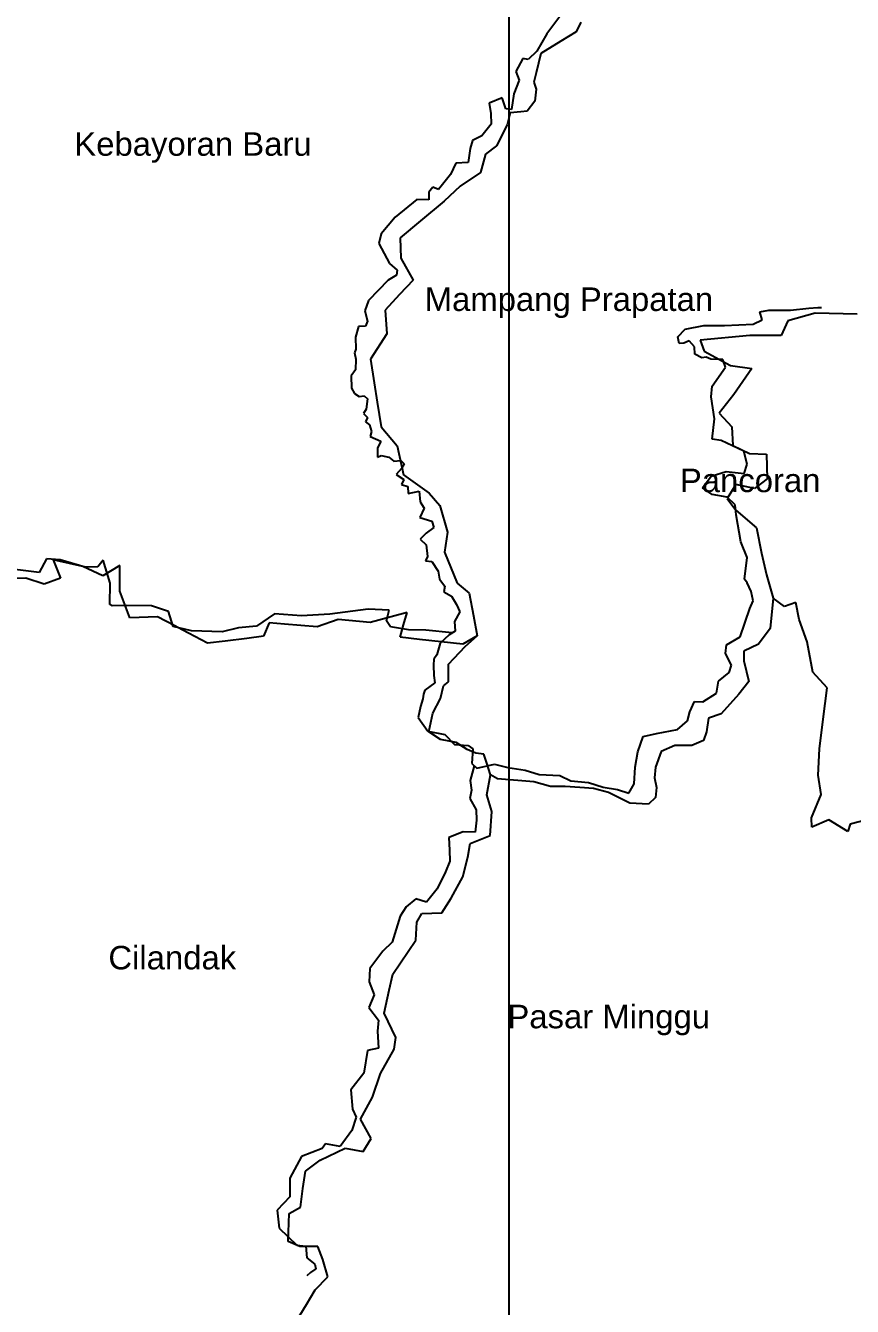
# Model space of a CAD drawing. Header units: millimetres. Extents: x 732789 to 742699, y 13616 to 18897.
# Drawn here: x 733170.3 to 733184.81, y 13746.92 to 13769.42 of the extents above; entities that cross this region are included whole.
import ezdxf

# ---------------------------------------------------------------- set-up
doc = ezdxf.new("R2010")
doc.units = ezdxf.units.MM
doc.linetypes.add('HIDDEN', pattern=[0.375, 0.25, -0.125])
doc.linetypes.add('PHANTOM2', pattern=[1.25, 0.625, -0.125, 0.125, -0.125, 0.125, -0.125])
doc.layers.add('Batas Wilayah', color=7, linetype='PHANTOM2')
doc.styles.get("Standard").update_dxf_attribs({"font": 'arial.ttf'})

msp = doc.modelspace()

# ---------------------------------------------------------------- linework, layer by layer
msp.add_lwpolyline([(733149.121, 13783.948), (733178.782, 13783.948), (733178.782, 13746), (733149.121, 13746)], close=True)
at = {"color": 18, "linetype": 'HIDDEN', "ltscale": 2000, "true_color": 0x000000}
for points in [[(733180.047, 13769.479), (733179.961, 13769.309), (733179.694, 13769.144), (733179.345, 13768.929), (733179.261, 13768.585), (733179.222, 13768.426), (733179.261, 13768.301), (733179.238, 13768.09), (733179.102, 13767.914), (733178.993, 13767.903), (733178.805, 13767.883), (733178.754, 13767.675), (733178.567, 13767.308), (733178.373, 13767.16), (733178.282, 13766.836), (733177.924, 13766.598), (733177.645, 13766.336), (733177.228, 13765.988), (733176.871, 13765.69), (733176.887, 13765.335), (733177.099, 13764.949), (733176.86, 13764.692), (733176.607, 13764.42), (733176.639, 13764.002), (733176.352, 13763.558), (733176.417, 13763.144), (733176.47, 13762.802), (733176.537, 13762.371), (733176.822, 13762.036), (733176.932, 13761.53), (733177.384, 13761.208), (733177.568, 13760.987), (733177.706, 13760.518), (733177.651, 13760.169), (733177.872, 13759.627), (733178.083, 13759.452), (733178.158, 13759.051), (733178.223, 13758.701), (733177.974, 13758.555), (733177.21, 13758.638), (733176.871, 13758.674), (733176.933, 13758.895), (733176.994, 13759.108), (733176.713, 13759.033), (733176.344, 13758.935), (733175.783, 13758.987), (733175.414, 13758.858), (733174.844, 13758.904), (733174.575, 13758.926), (733174.475, 13758.693), (733174.181, 13758.656), (733173.801, 13758.609), (733173.491, 13758.57), (733173.048, 13758.803), (733172.915, 13758.873), (733172.615, 13759.031), (733172.128, 13759.015), (733171.953, 13759.483), (733171.953, 13759.934), (733171.653, 13759.752), (733171.303, 13759.918), (733170.779, 13760.037), (733170.908, 13759.715), (733170.622, 13759.605), (733170.3, 13759.715), (733169.674, 13759.697)], [(733184.897, 13764.352), (733184.161, 13764.369), (733183.682, 13764.232), (733183.562, 13763.976), (733183.014, 13763.976), (733182.141, 13763.89), (733182.209, 13763.702), (733182.672, 13763.446), (733183.048, 13763.395), (733182.734, 13762.937), (733182.475, 13762.61), (733182.699, 13762.369), (733182.716, 13762.042), (733183.009, 13761.905), (733183.302, 13761.888), (733183.319, 13761.458), (733183.095, 13761.286), (733182.768, 13761.355), (733182.613, 13761.114), (733182.768, 13760.907), (733183.13, 13760.598), (733183.216, 13760.151), (733183.302, 13759.772), (733183.422, 13759.36), (733183.371, 13758.827), (733183.164, 13758.552), (733182.906, 13758.431), (733182.906, 13758.259), (733182.992, 13757.898), (733182.82, 13757.674), (733182.51, 13757.331), (733182.284, 13757.256), (733182.25, 13757.015), (733182.198, 13756.86), (733181.991, 13756.774), (733181.698, 13756.774), (733181.457, 13756.671), (733181.354, 13756.396), (733181.337, 13756.207), (733181.371, 13756.035), (733181.354, 13755.863), (733181.234, 13755.742), (733180.906, 13755.76), (733180.528, 13755.949), (733180.269, 13756.018), (733180.028, 13756.035), (733179.77, 13756.052), (733179.512, 13756.052), (733179.219, 13756.138), (733178.582, 13756.19), (733178.461, 13756.258), (733178.392, 13756.465), (733178.341, 13756.62), (733178.203, 13756.637), (733178.048, 13756.706), (733177.858, 13756.826), (733177.583, 13756.877), (733177.376, 13757.015), (733177.445, 13757.342), (733177.583, 13757.6), (733177.635, 13757.823), (733177.721, 13757.892), (733177.721, 13758.098), (733177.721, 13758.202), (733177.824, 13758.305), (733178.013, 13758.511), (733178.223, 13758.701)], [(733185.476, 13755.573), (733184.776, 13755.394), (733184.734, 13755.266), (733184.401, 13755.47), (733184.102, 13755.342), (733184.093, 13755.504), (733184.264, 13755.914), (733184.213, 13756.255), (733184.238, 13756.715), (733184.298, 13757.235), (733184.367, 13757.789), (733184.119, 13758.062), (733184.016, 13758.595), (733183.879, 13758.988), (733183.82, 13759.286), (733183.623, 13759.218), (733183.422, 13759.36)], [(733174.923, 13746.461), (733175.226, 13746.955), (733175.378, 13747.214), (733175.606, 13747.442), (733175.517, 13747.745), (733175.429, 13747.973), (733175.112, 13747.973), (733174.909, 13748.061), (733174.922, 13748.554), (733175.125, 13748.668), (733175.163, 13748.997), (733175.213, 13749.301), (733175.467, 13749.49), (733175.91, 13749.705), (733176.226, 13749.642), (733176.366, 13749.87), (733176.176, 13750.211), (733176.39, 13750.596), (733176.53, 13751.013), (733176.77, 13751.443), (733176.796, 13751.645), (733176.593, 13752.075), (733176.682, 13752.48), (733176.745, 13752.758), (733177.15, 13753.357), (733177.163, 13753.674), (733177.251, 13753.825), (733177.606, 13753.838), (733177.771, 13754.091), (733177.973, 13754.47), (733178.062, 13754.812), (733178.1, 13755.052), (733178.454, 13755.191), (733178.481, 13755.616), (733178.392, 13755.907), (733178.461, 13756.258)]]:
    msp.add_lwpolyline(points, dxfattribs=at)
at = {"layer": 'Batas Wilayah', "ltscale": 3500}
for points in [[(733179.714, 13769.624), (733179.446, 13769.274), (733179.27, 13768.969), (733179.118, 13768.823), (733179.025, 13768.841), (733178.902, 13768.613), (733178.96, 13768.456), (733178.867, 13768.217), (733178.826, 13767.942), (733178.727, 13767.953), (733178.663, 13768.146), (733178.436, 13768.052), (733178.465, 13767.872), (733178.471, 13767.685), (733178.307, 13767.482), (733178.144, 13767.4), (733178.103, 13767.26), (733178.068, 13767.01), (733177.852, 13766.998), (733177.755, 13766.799), (733177.547, 13766.541), (733177.448, 13766.577), (733177.375, 13766.49), (733177.375, 13766.355), (733177.163, 13766.362), (733176.788, 13766.05), (733176.537, 13765.759), (733176.496, 13765.59), (733176.683, 13765.24), (733176.823, 13765.123), (733176.811, 13765.036), (733176.66, 13764.948), (733176.319, 13764.589), (733176.253, 13764.406), (733176.301, 13764.226), (733176.264, 13764.138), (733176.139, 13764.135), (733176.088, 13763.946), (733176.095, 13763.737), (733176.07, 13763.671), (733176.092, 13763.558), (733176.088, 13763.371), (733176.015, 13763.268), (733176.018, 13763.049), (733176.073, 13762.954), (733176.154, 13762.903), (733176.242, 13762.914), (733176.301, 13762.863), (733176.275, 13762.683), (733176.227, 13762.602), (733176.301, 13762.537), (733176.264, 13762.456), (733176.337, 13762.408), (733176.37, 13762.287), (733176.348, 13762.203), (733176.535, 13762.119), (733176.473, 13761.994), (733176.477, 13761.84), (733176.539, 13761.866), (733176.675, 13761.84), (733176.763, 13761.767), (733176.884, 13761.778), (733176.946, 13761.719), (733176.899, 13761.637), (733176.8, 13761.531), (733176.936, 13761.446), (733176.899, 13761.355), (733177.009, 13761.325), (733177.013, 13761.201), (733177.204, 13761.241), (733177.222, 13761.054), (733177.292, 13760.941), (733177.218, 13760.776), (733177.432, 13760.712), (733177.462, 13760.602), (733177.33, 13760.503), (733177.223, 13760.396), (733177.33, 13760.298), (733177.355, 13760.096), (733177.315, 13760.016), (733177.429, 13760.008), (733177.539, 13759.836), (733177.561, 13759.693), (733177.656, 13759.574), (733177.642, 13759.473), (733177.773, 13759.395), (733177.863, 13759.25), (733177.92, 13759.12), (733177.828, 13758.951), (733177.839, 13758.782), (733177.732, 13758.719), (733177.578, 13758.572), (733177.516, 13758.369), (733177.467, 13758.291), (733177.458, 13758.184), (733177.467, 13758.004), (733177.483, 13757.877), (733177.309, 13757.743), (733177.281, 13757.674), (733177.272, 13757.591), (733177.231, 13757.457), (733177.192, 13757.267), (733177.358, 13757.025), (733177.66, 13756.966), (733177.825, 13756.794), (733178.068, 13756.777), (733178.151, 13756.717), (733178.129, 13756.459), (733178.221, 13756.374), (733178.529, 13756.448), (733178.763, 13756.385), (733179.066, 13756.34), (733179.315, 13756.266), (733179.674, 13756.248), (733179.871, 13756.152), (733180.178, 13756.126), (733180.438, 13756.044), (733180.686, 13756), (733180.89, 13755.937), (733180.983, 13756.1), (733180.997, 13756.396), (733181.046, 13756.662), (733181.138, 13756.933), (733181.375, 13756.984), (733181.745, 13757.056), (733181.915, 13757.208), (733181.956, 13757.363), (733182.041, 13757.548), (733182.186, 13757.541), (733182.427, 13757.693), (733182.464, 13757.904), (733182.65, 13758.058), (733182.69, 13758.187), (733182.587, 13758.387), (733182.605, 13758.543), (733182.842, 13758.68), (733183.013, 13759.179), (733183.069, 13759.312), (733183.034, 13759.477), (733182.963, 13759.631), (733182.921, 13759.696), (733182.963, 13760.075), (733182.856, 13760.353), (733182.773, 13760.826), (733182.755, 13760.998), (733182.613, 13761.137), (733182.352, 13761.184), (733182.18, 13761.297), (733182.334, 13761.504), (733182.595, 13761.587), (733182.915, 13761.551), (733182.968, 13761.717), (733182.909, 13761.942), (733182.506, 13762.131), (733182.352, 13762.155), (733182.393, 13762.513), (733182.334, 13762.898), (733182.352, 13763.087), (733182.583, 13763.419), (733182.541, 13763.555), (733182.328, 13763.561), (733182.245, 13763.596), (733182.168, 13763.584), (733182.044, 13763.649), (733182.038, 13763.774), (733181.949, 13763.88), (733181.854, 13763.839), (733181.771, 13763.833), (733181.747, 13763.951), (733181.878, 13764.087), (733182.204, 13764.152), (733182.565, 13764.152), (733183.069, 13764.176), (733183.229, 13764.247), (733183.186, 13764.391), (733183.348, 13764.421), (733183.725, 13764.417), (733184.049, 13764.454), (733184.207, 13764.466), (733184.27, 13764.466)], [(733177.785, 13758.75), (733177.324, 13758.8), (733177.017, 13758.806), (733176.704, 13758.861), (733176.631, 13758.963), (733176.68, 13759.149), (733176.312, 13759.167), (733175.638, 13759.083), (733175.141, 13759.054), (733174.665, 13759.084), (733174.352, 13758.868), (733174.033, 13758.843), (733173.75, 13758.771), (733173.209, 13758.789), (733172.89, 13758.862), (733172.805, 13759.126), (733172.51, 13759.228), (733172.077, 13759.234), (733171.818, 13759.228), (733171.776, 13759.252), (733171.782, 13759.625), (733171.656, 13760.028), (733171.565, 13759.914), (733171.343, 13759.908), (733170.903, 13760.034), (733170.662, 13760.052), (733170.536, 13759.811), (733169.452, 13759.945)], [(733178.175, 13756.416), (733178.104, 13756.162), (733178.123, 13755.989), (733178.098, 13755.842), (733178.209, 13755.645), (733178.215, 13755.46), (733178.19, 13755.251), (733177.981, 13755.257), (733177.728, 13755.159), (733177.741, 13754.937), (733177.747, 13754.743), (733177.667, 13754.558), (733177.525, 13754.257), (733177.334, 13754.023), (733177.149, 13754.079), (733176.977, 13753.943), (733176.872, 13753.777), (733176.73, 13753.322), (733176.57, 13753.162), (733176.342, 13752.855), (733176.33, 13752.621), (733176.417, 13752.396), (733176.324, 13752.175), (733176.49, 13751.953), (733176.478, 13751.757), (733176.49, 13751.461), (733176.299, 13751.418), (733176.237, 13751.02), (733176.009, 13750.725), (733176.038, 13750.39), (733176.101, 13750.248), (733176.022, 13750.012), (733175.817, 13749.729), (733175.565, 13749.776), (733175.502, 13749.697), (733175.14, 13749.556), (733174.935, 13749.178), (733174.935, 13748.848), (733174.714, 13748.612), (733174.746, 13748.297), (733175.061, 13747.998), (733175.218, 13747.982), (733175.234, 13747.778), (733175.376, 13747.668), (733175.39, 13747.582), (733175.298, 13747.52), (733175.237, 13747.458)]]:
    msp.add_lwpolyline(points, dxfattribs=at)

# ---------------------------------------------------------------- texts
at = {"layer": 'Batas Wilayah', "attachment_point": 1}
for s, width, insert, char_height in [('Kebayoran Baru', 6.09006, (733171.152, 13767.544), 0.41279), ('Mampang Prapatan', 5.33259, (733177.304, 13764.818), 0.41279), ('Pancoran', 3.40356, (733181.784, 13761.636), 0.4128), ('Cilandak', 3.40356, (733171.75, 13753.255), 0.4128), ('Pasar Minggu', 5.20892, (733178.756, 13752.221), 0.41279)]:
    msp.add_mtext_dynamic_manual_height_columns(s, width=width, gutter_width=2.064, heights=[0], dxfattribs=dict(at, insert=insert, char_height=char_height))

doc.saveas('drawing.dxf')
